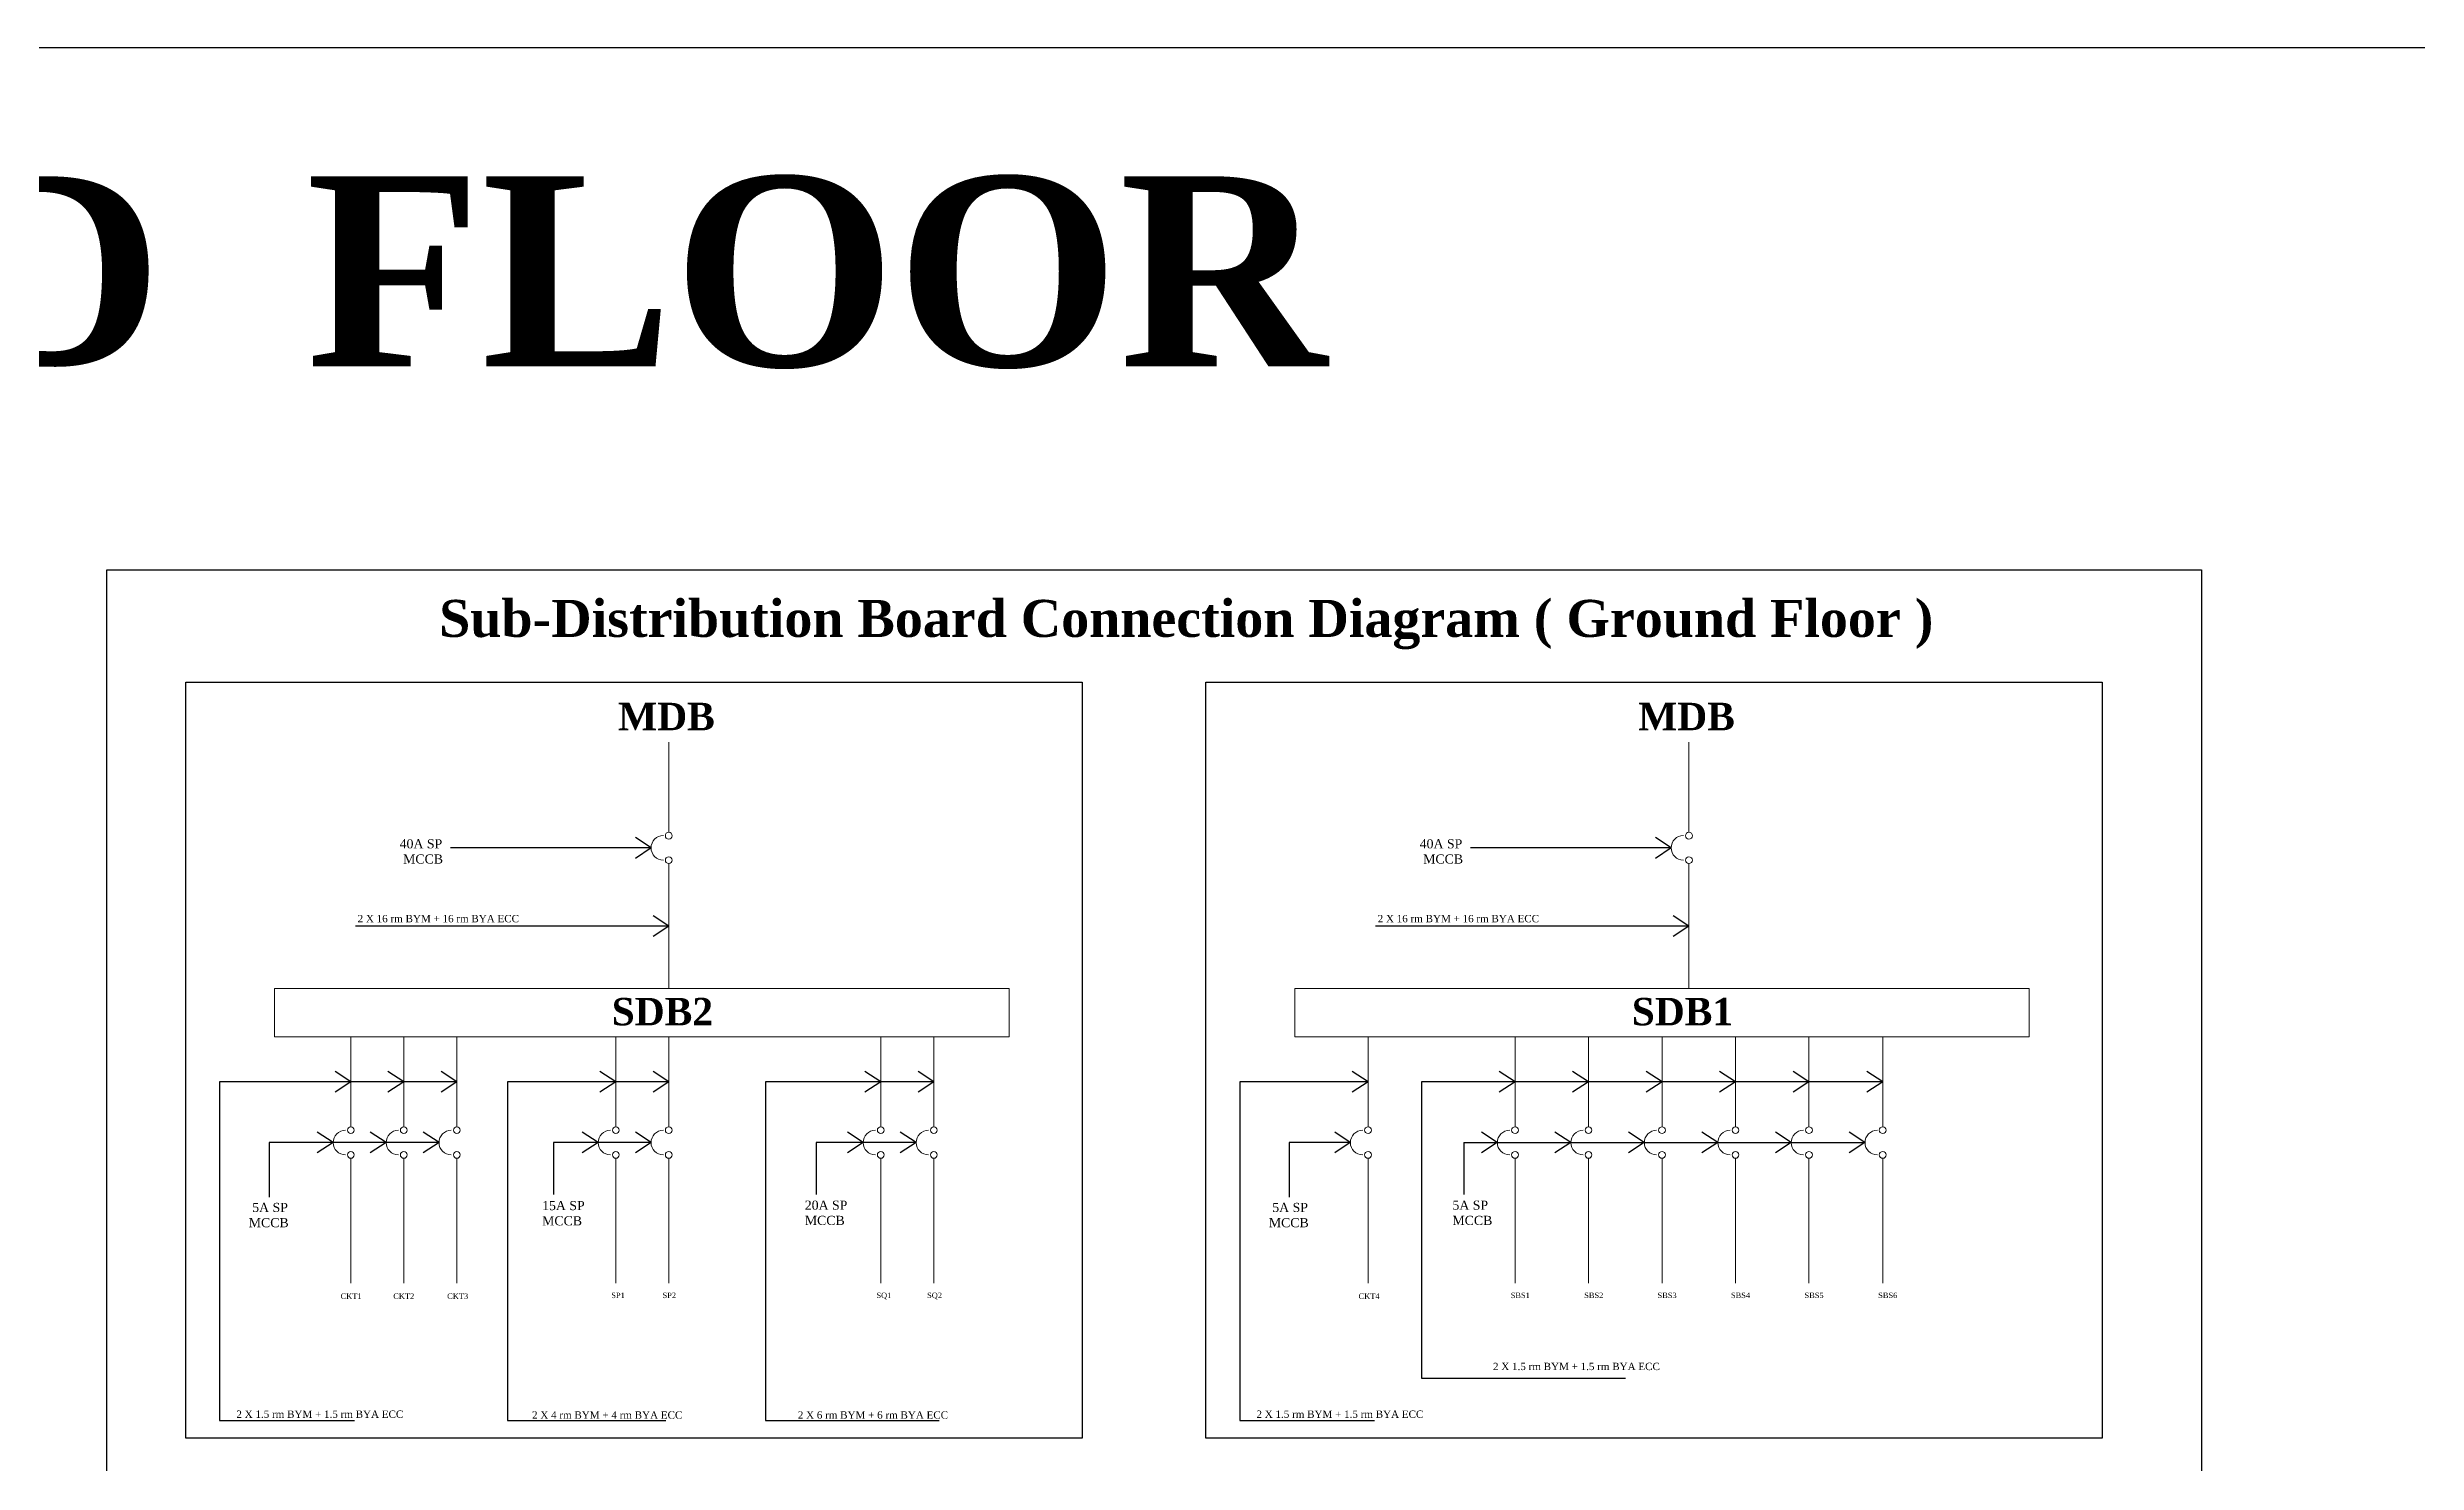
# Model space of a CAD drawing. Header units: inches. Extents: x -5775 to 2930, y 591 to 3437.
# Drawn here: x -1946 to -796, y 2749 to 3437 of the extents above; entities that cross this region are included whole.
import ezdxf

# ---------------------------------------------------------------- set-up
doc = ezdxf.new("R2010")
doc.units = ezdxf.units.IN
doc.header["$LTSCALE"] = 20
doc.header["$MEASUREMENT"] = 0
doc.layers.add('Blue Box', color=5, linetype='Continuous', lineweight=5)
for name, color, linetype in [('Box Text', 25, 'Continuous'), ('SpecialText', 4, 'Continuous'), ('Text', 250, 'Continuous')]:
    doc.layers.add(name, color=color, linetype=linetype)
doc.styles.get("Standard").update_dxf_attribs({"font": 'times.ttf', "height": 6})

msp = doc.modelspace()

# ---------------------------------------------------------------- linework, layer by layer
at = {"layer": 'Blue Box'}
for p, q in [((-1644.6, 3099.2), (-1644.6, 3055.4)), ((-1149, 3099.2), (-1149, 3055.4)), ((-1644.6, 3040.1), (-1644.6, 2979.5)), ((-1149, 3040.1), (-1149, 2979.5)), ((-1836.1, 2979.5), (-1490.1, 2979.5)), ((-1836.1, 2956), (-1836.1, 2979.5)), ((-1490.1, 2979.5), (-1479.2, 2979.5)), ((-1479.2, 2979.5), (-1479.2, 2956)), ((-1340.5, 2979.5), (-994.6, 2979.5)), ((-1340.5, 2956), (-1340.5, 2979.5)), ((-994.6, 2979.5), (-983.7, 2979.5)), ((-983.7, 2979.5), (-983.7, 2956)), ((-1490.1, 2956), (-1836.1, 2956)), ((-1799, 2956), (-1799, 2912.2)), ((-1773.3, 2956), (-1773.3, 2912.2)), ((-1747.5, 2956), (-1747.5, 2912.2)), ((-1670.3, 2956), (-1670.3, 2912.2)), ((-1644.6, 2956), (-1644.6, 2912.2)), ((-1541.6, 2956), (-1541.6, 2912.2)), ((-1515.8, 2956), (-1515.8, 2912.2)), ((-1490.1, 2956), (-1479.2, 2956)), ((-983.7, 2956), (-1340.5, 2956)), ((-1304.9, 2956), (-1304.9, 2912.2)), ((-1233.5, 2956), (-1233.5, 2912.2)), ((-1197.8, 2956), (-1197.8, 2912.2)), ((-1162.1, 2956), (-1162.1, 2912.2)), ((-1126.4, 2956), (-1126.4, 2912.2)), ((-1090.7, 2956), (-1090.7, 2912.2)), ((-1054.9, 2956), (-1054.9, 2912.2)), ((-1799, 2897), (-1799, 2836.3)), ((-1773.3, 2897), (-1773.3, 2836.3)), ((-1747.5, 2897), (-1747.5, 2836.3)), ((-1670.3, 2897), (-1670.3, 2836.3)), ((-1644.6, 2897), (-1644.6, 2836.3)), ((-1541.6, 2897), (-1541.6, 2836.3)), ((-1515.8, 2897), (-1515.8, 2836.3)), ((-1304.9, 2897), (-1304.9, 2836.3)), ((-1233.5, 2897), (-1233.5, 2836.3)), ((-1197.8, 2897), (-1197.8, 2836.3)), ((-1162.1, 2897), (-1162.1, 2836.3)), ((-1126.4, 2897), (-1126.4, 2836.3)), ((-1090.7, 2897), (-1090.7, 2836.3)), ((-1054.9, 2897), (-1054.9, 2836.3))]:
    msp.add_line(p, q, dxfattribs=at)
for centre in [(-1644.6, 3053.7), (-1149, 3053.7), (-1644.6, 3041.8), (-1149, 3041.8), (-1799, 2910.6), (-1773.3, 2910.6), (-1747.5, 2910.6), (-1670.3, 2910.6), (-1644.6, 2910.6), (-1541.6, 2910.6), (-1515.8, 2910.6), (-1304.9, 2910.6), (-1233.5, 2910.6), (-1197.8, 2910.6), (-1162.1, 2910.6), (-1126.4, 2910.6), (-1090.7, 2910.6), (-1054.9, 2910.6), (-1799, 2898.6), (-1773.3, 2898.6), (-1747.5, 2898.6), (-1670.3, 2898.6), (-1644.6, 2898.6), (-1541.6, 2898.6), (-1515.8, 2898.6), (-1304.9, 2898.6), (-1233.5, 2898.6), (-1197.8, 2898.6), (-1162.1, 2898.6), (-1126.4, 2898.6), (-1090.7, 2898.6), (-1054.9, 2898.6)]:
    msp.add_circle(centre, 1.64, dxfattribs=at)
for centre in [(-1647.2, 3047.8), (-1151.7, 3047.8), (-1801.6, 2904.6), (-1775.9, 2904.6), (-1750.2, 2904.6), (-1672.9, 2904.6), (-1647.2, 2904.6), (-1544.2, 2904.6), (-1518.4, 2904.6), (-1307.5, 2904.6), (-1236.1, 2904.6), (-1200.4, 2904.6), (-1164.7, 2904.6), (-1129, 2904.6), (-1093.4, 2904.6), (-1057.5, 2904.6)]:
    msp.add_arc(centre, 5.98, 90, 270, dxfattribs=at)
at = {"layer": 'Box Text'}
for p, q in [((-1917.5, 3182.9), (-900.1, 3182.9)), ((-1917.5, 2312), (-1917.5, 3182.9)), ((-900.1, 3182.9), (-900.1, 2312)), ((-1879.2, 3128.3), (-1443.8, 3128.3)), ((-1879.2, 2761), (-1879.2, 3128.3)), ((-1443.8, 3128.3), (-1443.8, 2761)), ((-1383.7, 3128.3), (-948.3, 3128.3)), ((-1383.7, 2761), (-1383.7, 3128.3)), ((-948.3, 3128.3), (-948.3, 2761)), ((-1443.8, 2761), (-1879.2, 2761)), ((-948.3, 2761), (-1383.7, 2761))]:
    msp.add_line(p, q, dxfattribs=at)
at = {"layer": 'SpecialText'}
msp.add_line((-5775.2, 3436.7), (-353.9, 3436.7), dxfattribs=at)
at = {"layer": 'Text'}
for p, q in [((-1653.1, 3047.8), (-1660.8, 3052.8)), ((-1157.6, 3047.8), (-1165.3, 3052.8)), ((-1653.1, 3047.8), (-1750.6, 3047.8)), ((-1653.1, 3047.8), (-1660.8, 3042.7)), ((-1157.6, 3047.8), (-1255.1, 3047.8)), ((-1157.6, 3047.8), (-1165.3, 3042.7)), ((-1644.6, 3009.8), (-1796.8, 3009.8)), ((-1644.6, 3009.8), (-1652.2, 3014.8)), ((-1644.6, 3009.8), (-1652.2, 3004.8)), ((-1149, 3009.8), (-1301.3, 3009.8)), ((-1149, 3009.8), (-1156.7, 3014.8)), ((-1149, 3009.8), (-1156.7, 3004.8)), ((-1799, 2934.1), (-1806.7, 2939.1)), ((-1773.3, 2934.1), (-1781, 2939.1)), ((-1747.5, 2934.1), (-1755.2, 2939.1)), ((-1670.3, 2934.1), (-1678, 2939.1)), ((-1644.6, 2934.1), (-1652.2, 2939.1)), ((-1541.6, 2934.1), (-1549.3, 2939.1)), ((-1515.8, 2934.1), (-1523.5, 2939.1)), ((-1304.9, 2934.1), (-1312.6, 2939.1)), ((-1233.5, 2934.1), (-1241.2, 2939.1)), ((-1197.8, 2934.1), (-1205.5, 2939.1)), ((-1162.1, 2934.1), (-1169.8, 2939.1)), ((-1126.4, 2934.1), (-1134.1, 2939.1)), ((-1090.7, 2934.1), (-1098.4, 2939.1)), ((-1054.9, 2934.1), (-1062.6, 2939.1)), ((-1747.5, 2934.1), (-1862.8, 2934.1)), ((-1862.8, 2934.1), (-1862.8, 2806.3)), ((-1799, 2934.1), (-1806.7, 2929.1)), ((-1773.3, 2934.1), (-1781, 2929.1)), ((-1747.5, 2934.1), (-1755.2, 2929.1)), ((-1644.6, 2934.1), (-1722.9, 2934.1)), ((-1722.9, 2934.1), (-1722.9, 2769.6)), ((-1670.3, 2934.1), (-1678, 2929.1)), ((-1644.6, 2934.1), (-1652.2, 2929.1)), ((-1515.8, 2934.1), (-1597.6, 2934.1)), ((-1597.6, 2934.1), (-1597.6, 2769.6)), ((-1541.6, 2934.1), (-1549.3, 2929.1)), ((-1515.8, 2934.1), (-1523.5, 2929.1)), ((-1304.9, 2934.1), (-1367.2, 2934.1)), ((-1367.2, 2934.1), (-1367.2, 2806.3)), ((-1304.9, 2934.1), (-1312.6, 2929.1)), ((-1102.1, 2934.1), (-1278.9, 2934.1)), ((-1278.9, 2934.1), (-1278.9, 2790.2)), ((-1233.5, 2934.1), (-1241.2, 2929.1)), ((-1197.8, 2934.1), (-1205.5, 2929.1)), ((-1162.1, 2934.1), (-1169.8, 2929.1)), ((-1126.4, 2934.1), (-1134.1, 2929.1)), ((-1054.9, 2934.1), (-1102.1, 2934.1)), ((-1090.7, 2934.1), (-1098.4, 2929.1)), ((-1054.9, 2934.1), (-1062.6, 2929.1)), ((-1756.1, 2904.6), (-1838.7, 2904.6)), ((-1838.7, 2904.6), (-1838.7, 2878.1)), ((-1807.6, 2904.6), (-1815.3, 2909.6)), ((-1807.6, 2904.6), (-1815.3, 2899.6)), ((-1781.9, 2904.6), (-1789.6, 2909.6)), ((-1781.9, 2904.6), (-1789.6, 2899.6)), ((-1756.1, 2904.6), (-1763.8, 2909.6)), ((-1756.1, 2904.6), (-1763.8, 2899.6)), ((-1653.1, 2904.6), (-1700.5, 2904.6)), ((-1700.5, 2904.6), (-1700.5, 2879.3)), ((-1678.9, 2904.6), (-1686.6, 2909.6)), ((-1678.9, 2904.6), (-1686.6, 2899.6)), ((-1653.1, 2904.6), (-1660.8, 2909.6)), ((-1653.1, 2904.6), (-1660.8, 2899.6)), ((-1524.4, 2904.6), (-1573, 2904.6)), ((-1573, 2904.6), (-1573, 2879.3)), ((-1550.2, 2904.6), (-1557.8, 2909.6)), ((-1550.2, 2904.6), (-1557.8, 2899.6)), ((-1524.4, 2904.6), (-1532.1, 2909.6)), ((-1524.4, 2904.6), (-1532.1, 2899.6)), ((-1313.5, 2904.6), (-1343.2, 2904.6)), ((-1343.2, 2904.6), (-1343.2, 2878.1)), ((-1313.5, 2904.6), (-1321.1, 2909.6)), ((-1313.5, 2904.6), (-1321.1, 2899.6)), ((-1258.4, 2904.6), (-1258.4, 2879.3)), ((-1258.4, 2904.6), (-1242.1, 2904.6)), ((-1242.1, 2904.6), (-1249.8, 2909.6)), ((-1242.1, 2904.6), (-1249.8, 2899.6)), ((-1242.1, 2904.6), (-1063.5, 2904.6)), ((-1206.4, 2904.6), (-1214.1, 2909.6)), ((-1206.4, 2904.6), (-1214.1, 2899.6)), ((-1170.7, 2904.6), (-1178.4, 2909.6)), ((-1170.7, 2904.6), (-1178.4, 2899.6)), ((-1135, 2904.6), (-1142.7, 2909.6)), ((-1135, 2904.6), (-1142.7, 2899.6)), ((-1099.3, 2904.6), (-1107, 2909.6)), ((-1099.3, 2904.6), (-1107, 2899.6)), ((-1063.5, 2904.6), (-1071.2, 2909.6)), ((-1063.5, 2904.6), (-1071.2, 2899.6)), ((-1862.8, 2806.3), (-1862.8, 2769.6)), ((-1367.2, 2806.3), (-1367.2, 2769.6)), ((-1278.9, 2790.2), (-1179.8, 2790.2)), ((-1862.8, 2769.6), (-1797.2, 2769.6)), ((-1722.9, 2769.6), (-1646, 2769.6)), ((-1597.6, 2769.6), (-1513.2, 2769.6)), ((-1367.2, 2769.6), (-1301.7, 2769.6))]:
    msp.add_line(p, q, dxfattribs=at)

# ---------------------------------------------------------------- texts
at = {"layer": 'Blue Box', "attachment_point": 1}
for s, insert, char_height, width in [('{\\fTimes New Roman|b1|i0|c0|p18;MDB}', (-1669.2, 3118.3), 13.333, 198.301), ('{\\fTimes New Roman|b1|i0|c0|p18;MDB}', (-1173.7, 3118.3), 13.333, 198.301), ('{\\fTimes New Roman|b1|i0|c0|p18;SDB2}', (-1672.3, 2974.9), 13.333, 198.301), ('{\\fTimes New Roman|b1|i0|c0|p18;SDB1}', (-1176.8, 2974.9), 13.333, 198.301), ('CKT1', (-1804, 2831.3), 2.67, 12.769), ('CKT2', (-1778.4, 2831.3), 2.67, 12.769), ('CKT3', (-1752.2, 2831.3), 2.67, 12.769), ('SP1', (-1672.5, 2831.7), 2.67, 12.769), ('SP2', (-1647.6, 2831.7), 2.67, 12.769), ('SQ1', (-1543.7, 2831.7), 2.67, 12.769), ('SQ2', (-1519.1, 2831.7), 2.67, 12.769), ('CKT4', (-1309.5, 2831.3), 2.67, 12.769), ('SBS1', (-1235.6, 2831.7), 2.67, 12.769), ('SBS2', (-1199.9, 2831.7), 2.67, 12.769), ('SBS3', (-1164.3, 2831.7), 2.67, 12.769), ('SBS4', (-1128.6, 2831.7), 2.67, 12.769), ('SBS5', (-1092.9, 2831.7), 2.67, 12.769), ('SBS6', (-1057.1, 2831.7), 2.67, 12.769)]:
    msp.add_mtext(s, dxfattribs=dict(at, insert=insert, char_height=char_height, width=width))
at = {"layer": 'SpecialText', "insert": (-2510.1, 3374.1), "char_height": 92.308, "width": 2110.222, "attachment_point": 1}
msp.add_mtext('{\\fTimes New Roman|b1|i0|c0|p18;GROUND  FLOOR}', dxfattribs=at)
at = {"layer": 'Text', "attachment_point": 1}
for s, insert, char_height, width in [('{\\fTimes New Roman|b1|i0|c0|p18;Sub-Distribution Board Connection Diagram ( Ground Floor )}', (-1756.1, 3168.3), 18, 829.325), ('40A SP \\P MCCB', (-1775.3, 3052), 4.44, 88.688), ('40A SP \\P MCCB', (-1279.8, 3052), 4.44, 88.688), ('2 X 16 rm BYM + 16 rm BYA ECC', (-1795.7, 3015.2), 3.556, 88.688), ('2 X 16 rm BYM + 16 rm BYA ECC', (-1300.2, 3015.2), 3.556, 88.688), (' 5A SP \\PMCCB', (-1848.6, 2875.3), 4.44, 88.688), ('15A SP \\PMCCB', (-1706.1, 2876.2), 4.44, 88.688), ('20A SP \\PMCCB', (-1578.5, 2876.4), 4.44, 88.688), (' 5A SP \\PMCCB', (-1353.1, 2875.3), 4.44, 88.688), ('5A SP \\PMCCB', (-1263.9, 2876.4), 4.44, 88.688), ('2 X 1.5 rm BYM + 1.5 rm BYA ECC', (-1244.2, 2797.6), 3.556, 88.688), ('2 X 1.5 rm BYM + 1.5 rm BYA ECC', (-1854.6, 2774.4), 3.556, 88.688), ('2 X 4 rm BYM + 4 rm BYA ECC', (-1711, 2774), 3.556, 88.688), ('2 X 6 rm BYM + 6 rm BYA ECC', (-1581.9, 2774), 3.556, 88.688), ('2 X 1.5 rm BYM + 1.5 rm BYA ECC', (-1359.1, 2774.4), 3.556, 88.688)]:
    msp.add_mtext(s, dxfattribs=dict(at, insert=insert, char_height=char_height, width=width))

doc.saveas('drawing.dxf')
